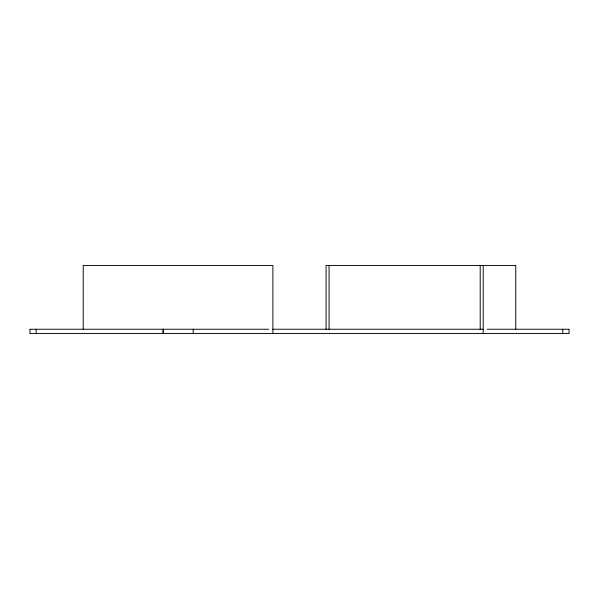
<?xml version="1.0" encoding="UTF-8"?>
<svg xmlns="http://www.w3.org/2000/svg" width="599" height="599" viewBox="0 0 599 599"><rect width="100%" height="100%" fill="white"/><g stroke="black" fill="none" stroke-linecap="round" stroke-linejoin="round"><path stroke-width="0.9" d="M515.739 265.507L326.081 265.507L326.081 329.24M30.227 329.24L268.681 329.24M272.8 329.24L483.213 329.24M487.219 329.24L568.773 329.24M30.227 333.493L568.773 333.493M569.05 329.24L569.05 333.493M562.746 329.24L562.746 333.493M515.754 265.507L515.754 329.24M483.213 265.507L483.213 333.493M480.203 265.507L480.203 329.24M329.076 265.507L329.076 329.24M272.897 333.493L272.897 265.507L83.239 265.507L83.224 329.24M193.222 329.24L193.222 333.493M163.445 333.493L163.445 329.24L163.31 333.493M163.242 329.24L163.242 333.493M163.175 329.24L163.175 333.493M36.172 329.24L36.172 333.493M29.95 329.24L29.95 333.493"/></g></svg>
